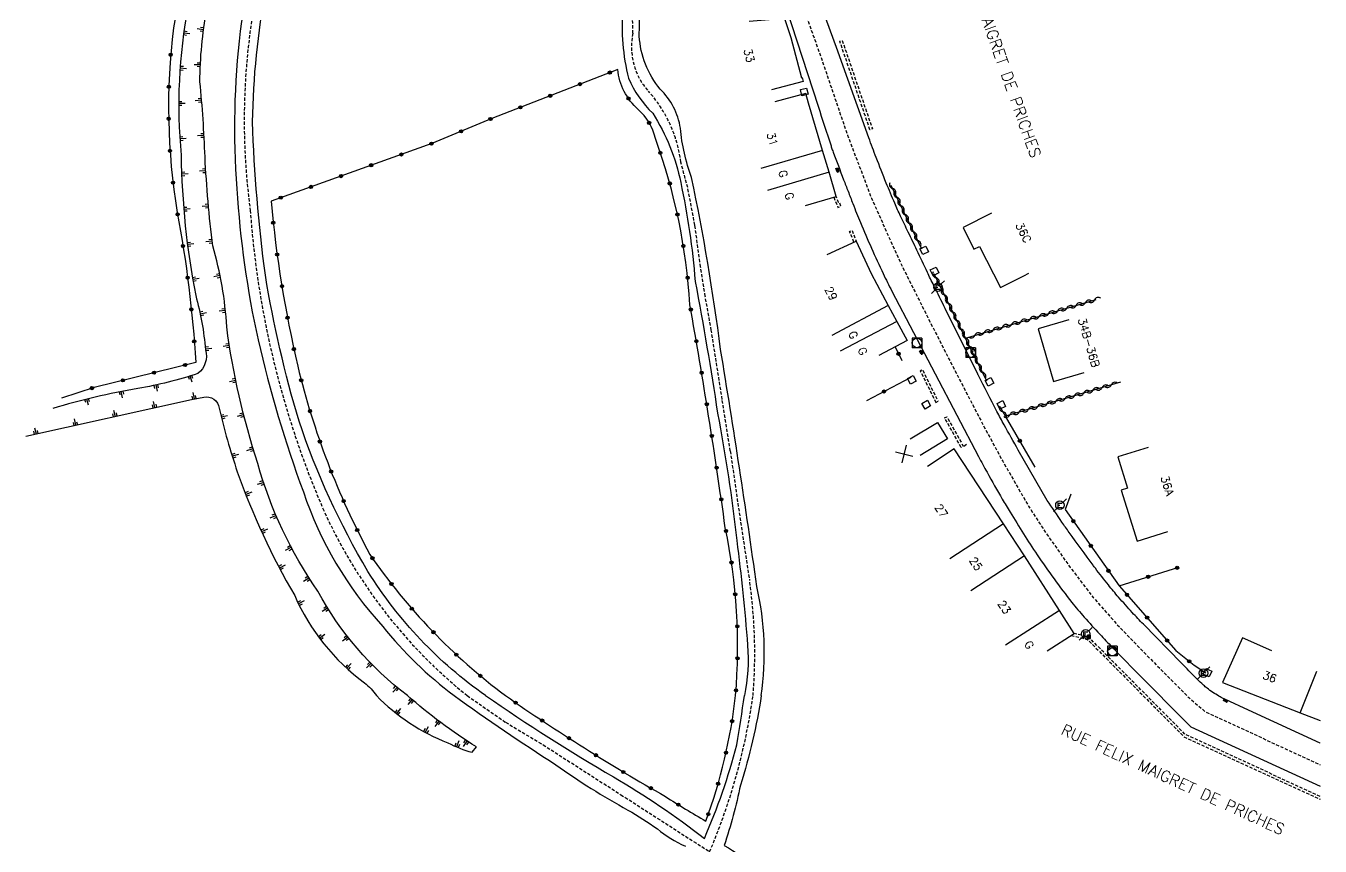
# Model space of a CAD drawing. Header units: millimetres. Extents: x 123000 to 124000, y 125000 to 126000.
# Drawn here: x 123797.8 to 124000, y 125476.5 to 125604.5 of the extents above; entities that cross this region are included whole.
import ezdxf
from ezdxf.enums import TextEntityAlignment as Align

# ---------------------------------------------------------------- set-up
doc = ezdxf.new("R2010")
doc.units = ezdxf.units.MM
doc.linetypes.add('DASHED', pattern=[0.75, 0.5, -0.25])
doc.layers.get('0').update_dxf_attribs({"linetype": 'CONTINUOUS'})
for name, color, linetype in [('W0001', 6, 'DASHED'), ('W0008', 7, 'CONTINUOUS'), ('W0100', 7, 'CONTINUOUS'), ('W0112', 1, 'DASHED'), ('W0211', 2, 'CONTINUOUS'), ('W0310', 3, 'CONTINUOUS'), ('W0322', 7, 'CONTINUOUS'), ('W0330', 7, 'CONTINUOUS'), ('W0400', 7, 'CONTINUOUS'), ('W0420', 7, 'CONTINUOUS'), ('W0471', 7, 'CONTINUOUS'), ('W0989', 7, 'CONTINUOUS'), ('W0991', 7, 'CONTINUOUS'), ('W1102', 7, 'CONTINUOUS')]:
    doc.layers.add(name, color=color, linetype=linetype)
doc.styles.get("Standard").update_dxf_attribs({"font": 'romans.shx', "width": 0.85})

# ---------------------------------------------------------------- blocks, each defined once
blk = doc.blocks.new('t310o')
at = {"color": 0, "linetype": 'Continuous'}
for centre, start, end in [((-0.5, 0.38), 216.8699, 323.1304), ((0.5, -0.37), 36.8699, 143.1303)]:
    blk.add_arc(centre, 0.625, start, end, dxfattribs=at)
blk = doc.blocks.new('t322o')
at = {"color": 0, "linetype": 'Continuous'}
for radius in [0.25, 0.15]:
    blk.add_circle((0, 0), radius, dxfattribs=at)
blk = doc.blocks.new('t991o')
at = {"color": 0, "linetype": 'Continuous'}
for p, q in [((-1, 1), (1, -1)), ((-1, -1), (1, 1))]:
    blk.add_line(p, q, dxfattribs=at)
blk = doc.blocks.new('t112o')
at = {"color": 0, "linetype": 'Continuous'}
for p, q in [((-0.5, 0.5), (0.5, 0.5)), ((-0.5, -0.5), (-0.5, 0.5)), ((0.5, 0.5), (0.5, -0.5)), ((0.5, -0.5), (-0.5, -0.5))]:
    blk.add_line(p, q, dxfattribs=at)
blk = doc.blocks.new('T471')
for p, q in [((-0.333334, 0.333334), (-0.333334, -0.333334)), ((-0.333334, 0.333334), (0.333334, 0.333334)), ((-0.333334, 0), (0, 0)), ((0.500001, 0.500001), (1.000002, 1.000002)), ((-0.500001, -0.500001), (-1.000002, -1.000002)), ((-0.333334, -0.333334), (0.333334, -0.333334))]:
    blk.add_line(p, q)
blk.add_ellipse((0, 0), major_axis=(0.471405, 0.471405), ratio=1, start_param=5.4977871438, end_param=11.780972451)
blk = doc.blocks.new('T420')
for p, q in [((0.75, 0.75), (-0.75, 0.75)), ((-0.75, 0.75), (-0.75, -0.75)), ((0.75, 0.75), (0.75, -0.75)), ((0.75, -0.75), (-0.75, -0.75))]:
    blk.add_line(p, q)
blk.add_ellipse((0, 0), major_axis=(-0.53, 0.53), ratio=1, start_param=3.926991, end_param=10.210176)
blk = doc.blocks.new('T400')
for p, q in [((-0.15, 0.3), (0.15, 0.3)), ((-0.15, -0.25), (-0.15, 0.3)), ((-0.15, 0.15), (0.15, 0.15)), ((-0.15, 0), (0.15, 0)), ((0.15, 0.3), (0.15, -0.25)), ((-0.15, -0.15), (0.15, -0.15)), ((-0.15, -0.25), (-0.15, -0.3)), ((-0.15, -0.3), (0.15, -0.3)), ((0.15, -0.3), (0.15, -0.25))]:
    blk.add_line(p, q)
blk = doc.blocks.new('t330o')
at = {"color": 0, "linetype": 'Continuous'}
for p, q in [((0.25, -0.25), (-0.25, 0.25)), ((-0.25, -0.25), (0.25, 0.25)), ((-0.25, 0.25), (-0.25, -0.25)), ((0.25, 0.25), (-0.25, 0.25)), ((0.25, -0.25), (0.25, 0.25)), ((-0.25, -0.25), (0.25, -0.25)), ((-0.25, -0.25), (-0.25, -0.25))]:
    blk.add_line(p, q, dxfattribs=at)

msp = doc.modelspace()

# ---------------------------------------------------------------- linework, layer by layer
at = {"layer": 'W0001', "flags": 128}
msp.add_lwpolyline([(123889.86, 125684.47), (123894.12, 125673.55), (123899.9, 125658.51), (123913.65, 125622.84), (123921.77, 125600.42), (123926.18, 125587.49), (123929.91, 125577.67), (123934.38, 125567.7), (123938.71, 125559.04), (123942.58, 125551.46), (123947.49, 125542), (123950.42, 125536.59), (123954.47, 125529.55), (123957.19, 125525.36), (123960.97, 125520), (123964.54, 125515.34), (123968.13, 125511.27), (123973.16, 125506.06), (123979.49, 125499.69), (123981.99, 125497.53), (123994.16, 125491.9), (124000, 125489.22)], dxfattribs=at)
at = {"layer": 'W0001'}
for points in [[(123866.77, 125500, -0.119172), (123844.22, 125529.22, -0.084052), (123832.88, 125575.75, -0.088691), (123834.47, 125612.67, -0.048863), (123846.01, 125636.57), (123850.24, 125642.54), (123856.09, 125649.98), (123861.42, 125656.29), (123866.07, 125661.39), (123868.48, 125663.84), (123873.16, 125669.24), (123877.59, 125675.51), (123879.45, 125677.88, -0.02355), (123882.8, 125682.42, -0.02355)], [(123911.42, 125500, 0.05599), (123910.88, 125517.98, -0.003926), (123907.87, 125538.19), (123906.6, 125546.24), (123904.9, 125557.04), (123903.95, 125562.35), (123903.22, 125566.93), (123902.34, 125573.44), (123901.22, 125579.29), (123900.15, 125583.28, 0.152219), (123895.07, 125594.36, -0.239854), (123892.65, 125603.4, 0.052476), (123889.68, 125629.25, 0.022013), (123883.38, 125647.11, -0.670309)], [(123866.77, 125500), (123872.78, 125495.83), (123878.62, 125492.33), (123890.79, 125484.53), (123904.64, 125475.63, -0.025668)], [(123911.42, 125500, -0.066199), (123904.64, 125475.63)]]:
    msp.add_lwpolyline(points, format="xyb", dxfattribs=at)
at = {"layer": 'W0008'}
for points in [[(123877.4, 125682.2, -0.483384), (123877.79, 125678.06), (123870.23, 125668.01, -0.029776), (123862.65, 125659.67, -0.000427), (123851.65, 125646.51, 0.035241), (123838.63, 125626.73, 0.088033), (123831.3, 125603.71, 0.048127), (123830.8, 125579.13, 0.040004), (123834.12, 125555.54, 0.032488), (123841.18, 125531.83, 0.105276), (123853.57, 125510.81, 0.062274), (123864.73, 125500, 0.965898)], [(123840.51, 125542.84, -0.032438), (123835.26, 125565.62, -0.02573), (123833.25, 125589.58, -0.043633), (123835.38, 125610.29, -0.067615), (123845.13, 125632.56, -0.048958), (123862.88, 125655.52, -0.070822), (123870.96, 125663.99, -0.378066), (123874.65, 125662.74, -0.105666), (123880.98, 125649.43, -0.032801), (123888.48, 125630.05, -0.04717), (123891.05, 125607.15, 0.08089), (123891.98, 125596.37, 0.09953), (123895.75, 125590.91, -0.092814), (123900.12, 125580.11, -0.03303), (123902.38, 125564.66, -0.009566), (123905.88, 125544.09, -0.019999), (123908.88, 125524.2, -0.01323), (123910.57, 125507.86, -0.070132), (123910.07, 125500, 2.583522)], [(123912.71, 125500, 0.091199), (123912.02, 125517.03, 0.006178), (123906.35, 125554.03, 0.019318), (123901.83, 125580.9, -0.069563), (123900.09, 125588.57, 0.162255), (123896.92, 125594.66, -0.157018), (123893.65, 125602.96, 0.054841), (123891.57, 125627.15, 0.025598), (123890.05, 125631.93, -0.000944)], [(123869.65, 125500, -0.100828), (123851.27, 125519.38, -0.052552), (123840.51, 125542.84, -1.271935)], [(123864.73, 125500, 0.011635), (123880.62, 125489.2, 0.030581), (123891.89, 125482.14)], [(123869.65, 125500, 0.019703), (123889.62, 125487.32, -0.032392), (123903.82, 125477.72, 0.041006), (123908.88, 125492.33, 0.007203), (123910.07, 125500, 0.007203)], [(123912.71, 125500, -0.039011), (123909.45, 125486.02, -0.033099), (123906.9, 125476.61, -0.038631), (123917.02, 125469.64, 0.041195), (123929.7, 125459.29, 0.11356), (123933.83, 125457.25)], [(123891.89, 125482.14, -0.009586), (123896.49, 125479.21, 0.076476), (123900.85, 125476.51)]]:
    msp.add_lwpolyline(points, format="xyb", dxfattribs=at)
at = {"layer": 'W0008', "flags": 128}
for points in [[(124000, 125492.58), (123999.99, 125492.59), (123989.49, 125497.4), (123984.55, 125499.71, -0.026845), (123984.18, 125499.91, -0.010428), (123983.26, 125500.5, -0.015799), (123982.34, 125501.16, -0.024461), (123981.78, 125501.63, -0.008613), (123980.75, 125502.61, -0.003497), (123978.29, 125505.1), (123972.39, 125511.13, -0.008097), (123970.66, 125512.97, -0.00638), (123968.52, 125515.36, -0.00947), (123966.92, 125517.28, -0.007191), (123964.89, 125519.88, -0.004692), (123964.53, 125520.36, -0.000446), (123960.81, 125525.46, -0.00823), (123959.67, 125527.09, 0.002007), (123957.39, 125530.46), (123952.86, 125538.33, -0.003509), (123950.64, 125542.29, -0.006742), (123949.52, 125544.37, -0.000103), (123946.59, 125550.05, -0.00403), (123946.51, 125550.2), (123941.44, 125560.42, -0.000194), (123939.67, 125563.99, -0.000634), (123939.13, 125565.08, -0.004475), (123938.66, 125566.07, 0.001282), (123937.02, 125569.53, 0.00177), (123935.67, 125572.34, -0.001975), (123934.46, 125574.85, -0.009003), (123933.56, 125576.85, -0.005747), (123932.23, 125580.01, -0.004444), (123930.66, 125583.99, -0.005758), (123929.51, 125587.08), (123924.46, 125601.19), (123920.87, 125610.99)], [(123916.6, 125607.31), (123921.58, 125591.99, 0.000372), (123923.6, 125585.81, 0.003834), (123923.8, 125585.22, 0.007778), (123923.94, 125584.82, 0.000711), (123925.57, 125580.53, 0.000362), (123926.27, 125578.73, 0.000339), (123927.01, 125576.8, 0.00707), (123928.2, 125573.85, 0.005181), (123929.92, 125569.86, 0.006699), (123931.75, 125565.87, 0.009702), (123933.11, 125563.15), (123946.64, 125537.33, 0.00652), (123947.98, 125534.86, 0.003828), (123950.35, 125530.68, 0.005939), (123951.56, 125528.65, 0.003515), (123953.67, 125525.26, 0.008603), (123955.79, 125522, 0.007231), (123958.44, 125518.22, 0.010641), (123961.21, 125514.56, 0.016204), (123963.15, 125512.26, 0.003795), (123965.59, 125509.58, 0.004955), (123967.51, 125507.56), (123970.98, 125504), (123979.79, 125495.15), (124000, 125485.86)]]:
    msp.add_lwpolyline(points, format="xyb", dxfattribs=at)
for points in [[(123944.33, 125538.96), (123944.74, 125539.23)], [(123966.95, 125507.17), (123967.51, 125507.56)]]:
    msp.add_lwpolyline(points, dxfattribs=at)
at = {"layer": 'W0100', "flags": 128}
msp.add_lwpolyline([(123910.82, 125605.27), (123915.8, 125605.71, -0.098717), (123916.07, 125605.71, -0.131584), (123916.25, 125605.62, -0.033277), (123916.42, 125605.45, -0.101013), (123916.45, 125605.38), (123917.31, 125602.75), (123918.98, 125596.42), (123919.12, 125596.47), (123919.27, 125595.86), (123914.3, 125594.55)], format="xyb", dxfattribs=at)
for points in [[(123919.61, 125576.5), (123924.4, 125577.93), (123923.29, 125581.69), (123922.25, 125585.1), (123920.08, 125592.5), (123919.69, 125593.98), (123914.85, 125592.7)], [(123948.69, 125575.3), (123944.22, 125573.06), (123945.92, 125569.67), (123946.82, 125570.12), (123950.05, 125563.7), (123953.71, 125565.54), (123954.51, 125565.94)], [(123922.99, 125568.84), (123927.52, 125570.95), (123929.89, 125565.9), (123932.55, 125560.9), (123933.89, 125558.42), (123935.48, 125555.42), (123931.05, 125553.09)], [(123960.75, 125558.65), (123955.95, 125557.24), (123958.38, 125549.01), (123963.17, 125550.42)], [(123935.95, 125540.06), (123940.23, 125542.65), (123941.8, 125540.06), (123937.52, 125537.47)], [(123957.38, 125506.99), (123961.58, 125509.7), (123959.27, 125513.28), (123953.8, 125521.81), (123950.54, 125526.83), (123942.86, 125538.52), (123938.68, 125535.78)], [(123973.15, 125538.75), (123968.38, 125537.26), (123969.9, 125532.39), (123968.93, 125532.09), (123971.41, 125524.11), (123976.19, 125525.6)], [(123992.44, 125506.99), (123987.87, 125509.03), (123984.75, 125502.03), (123996.91, 125497.32), (124000, 125496.1)]]:
    msp.add_lwpolyline(points, dxfattribs=at)
at = {"layer": 'W0112', "flags": 128}
for points in [[(123925.35, 125602.27), (123930.07, 125588.45), (123929.69, 125588.32), (123924.97, 125602.14)], [(123939.99, 125545.76), (123940.35, 125545.94), (123937.91, 125550.85), (123937.55, 125550.67)], [(123943.92, 125538.75), (123941.35, 125543.35), (123941.7, 125543.54), (123944.27, 125538.95)]]:
    msp.add_lwpolyline(points, close=True, dxfattribs=at)
for points in [[(123924.02, 125577.81), (123924.69, 125576.19), (123925.15, 125576.39), (123924.88, 125577.02), (123924.79, 125576.98), (123924.4, 125577.93)], [(123927.16, 125570.78), (123926.77, 125571.88), (123926.51, 125572.47), (123926.87, 125572.64), (123927.14, 125572.02), (123927.52, 125570.95)]]:
    msp.add_lwpolyline(points, dxfattribs=at)
for points in [[(124000, 125484.27), (123978.95, 125493.93), (123964.09, 125508.89, 0.041628), (123963.87, 125509.09, 0.086569), (123963.75, 125509.16, 0.005304), (123963.39, 125509.27, 0.013053), (123963.24, 125509.31), (123961.58, 125509.7)], [(123961.12, 125509.4), (123963.15, 125508.92, -0.013053), (123963.27, 125508.88, -0.005304), (123963.62, 125508.78, -0.086569), (123963.63, 125508.77, -0.042673), (123963.81, 125508.61), (123978.72, 125493.59), (124000, 125483.83)]]:
    msp.add_lwpolyline(points, format="xyb", dxfattribs=at)
at = {"layer": 'W0211'}
for p, q in [((123822.94, 125603.06), (123822.44, 125603.13)), ((123823.47, 125603.28), (123822.48, 125603.41)), ((123823.02, 125603.63), (123822.52, 125603.7)), ((123824.6, 125604.12), (123825.6, 125603.98)), ((123825.06, 125603.76), (123825.56, 125603.7)), ((123825.14, 125604.34), (123825.63, 125604.27)), ((123824.61, 125598.8), (123825.11, 125598.78)), ((123822.4, 125597.6), (123821.9, 125597.64)), ((123822.92, 125597.86), (123821.92, 125597.93)), ((123822.44, 125598.18), (123821.94, 125598.21)), ((123824.1, 125598.54), (123825.1, 125598.49)), ((123824.58, 125598.23), (123825.08, 125598.2)), ((123822.22, 125592.7), (123821.72, 125592.7)), ((123824.29, 125592.9), (123825.29, 125592.99)), ((123824.76, 125593.23), (123825.26, 125593.27)), ((123824.81, 125592.66), (123825.31, 125592.7)), ((123822.72, 125592.41), (123821.72, 125592.41)), ((123822.22, 125592.12), (123821.72, 125592.13)), ((123822.37, 125587.22), (123821.87, 125587.19)), ((123822.89, 125586.96), (123821.89, 125586.9)), ((123822.41, 125586.64), (123821.91, 125586.61)), ((123824.67, 125587.43), (123825.67, 125587.48)), ((123825.15, 125587.74), (123825.65, 125587.77)), ((123825.19, 125587.17), (123825.69, 125587.19)), ((123822.66, 125581.7), (123822.16, 125581.68)), ((123823.17, 125581.43), (123822.17, 125581.39)), ((123822.68, 125581.12), (123822.18, 125581.1)), ((123824.94, 125581.91), (123825.94, 125581.97)), ((123825.43, 125582.23), (123825.92, 125582.26)), ((123825.46, 125581.65), (123825.96, 125581.68)), ((123825.36, 125576.38), (123826.36, 125576.47)), ((123825.83, 125576.71), (123826.33, 125576.76)), ((123822.98, 125576.21), (123822.48, 125576.17)), ((123823.5, 125575.97), (123822.51, 125575.88)), ((123823.03, 125575.64), (123822.53, 125575.6)), ((123825.89, 125576.14), (123826.38, 125576.18)), ((123823.54, 125570.75), (123823.05, 125570.68)), ((123824.08, 125570.52), (123823.08, 125570.4)), ((123825.93, 125570.87), (123826.92, 125570.98)), ((123826.39, 125571.21), (123826.89, 125571.27)), ((123826.46, 125570.64), (123826.96, 125570.69)), ((123823.62, 125570.17), (123823.12, 125570.11)), ((123824.34, 125565.31), (123823.85, 125565.23)), ((123824.89, 125565.11), (123823.9, 125564.94)), ((123824.44, 125564.74), (123823.95, 125564.66)), ((123827.18, 125565.41), (123828.16, 125565.61)), ((123827.61, 125565.79), (123828.1, 125565.89)), ((123827.73, 125565.23), (123828.22, 125565.33)), ((123828.01, 125560.06), (123829, 125560.16)), ((123828.47, 125560.4), (123828.97, 125560.45)), ((123825.5, 125559.94), (123825.01, 125559.83)), ((123826.05, 125559.76), (123825.07, 125559.55)), ((123825.62, 125559.37), (123825.13, 125559.27)), ((123828.53, 125559.82), (123829.03, 125559.87)), ((123826.36, 125554.43), (123825.86, 125554.39)), ((123826.88, 125554.18), (123825.88, 125554.1)), ((123828.64, 125554.53), (123829.62, 125554.68)), ((123829.08, 125554.89), (123829.58, 125554.97)), ((123829.17, 125554.32), (123829.67, 125554.4)), ((123826.41, 125553.85), (123825.91, 125553.81)), ((123817.99, 125547.94), (123817.88, 125548.43)), ((123818.38, 125547.51), (123818.17, 125548.49)), ((123818.55, 125548.06), (123818.45, 125548.55)), ((123823.37, 125549.32), (123823.23, 125549.8)), ((123823.8, 125548.93), (123823.5, 125549.88)), ((123823.93, 125549.49), (123823.78, 125549.97)), ((123829.63, 125549.05), (123830.61, 125549.25)), ((123830.06, 125549.44), (123830.55, 125549.54)), ((123830.18, 125548.87), (123830.67, 125548.97)), ((123807.2, 125545.73), (123807.07, 125546.22)), ((123807.6, 125545.32), (123807.35, 125546.29)), ((123807.76, 125545.87), (123807.63, 125546.36)), ((123812.55, 125546.93), (123812.46, 125547.42)), ((123812.93, 125546.5), (123812.74, 125547.48)), ((123813.12, 125547.04), (123813.03, 125547.53)), ((123823.74, 125546.74), (123823.84, 125546.25)), ((123823.92, 125547.29), (123824.12, 125546.31)), ((123824.3, 125546.85), (123824.4, 125546.36)), ((123811.38, 125544.01), (123811.49, 125543.52)), ((123811.55, 125544.56), (123811.77, 125543.58)), ((123811.94, 125544.13), (123812.05, 125543.64)), ((123817.55, 125545.37), (123817.66, 125544.88)), ((123817.73, 125545.92), (123817.94, 125544.95)), ((123818.12, 125545.5), (123818.23, 125545.01)), ((123831.28, 125544.03), (123831.77, 125544.16)), ((123805.2, 125542.64), (123805.31, 125542.15)), ((123805.38, 125543.19), (123805.59, 125542.21)), ((123805.77, 125542.76), (123805.88, 125542.28)), ((123828.78, 125543.85), (123828.29, 125543.73)), ((123829.33, 125543.69), (123828.36, 125543.45)), ((123828.92, 125543.29), (123828.43, 125543.17)), ((123830.87, 125543.63), (123831.84, 125543.88)), ((123831.43, 125543.47), (123831.91, 125543.6)), ((123799.03, 125541.27), (123799.14, 125540.78)), ((123799.2, 125541.82), (123799.42, 125540.85)), ((123799.59, 125541.4), (123799.7, 125540.91)), ((123832.36, 125538.27), (123833.32, 125538.56)), ((123832.76, 125538.69), (123833.24, 125538.84)), ((123832.92, 125538.14), (123833.4, 125538.28)), ((123830.47, 125537.78), (123829.99, 125537.64)), ((123831.03, 125537.66), (123830.08, 125537.36)), ((123830.64, 125537.23), (123830.17, 125537.08)), ((123834, 125532.98), (123834.95, 125533.29)), ((123834.39, 125533.41), (123834.86, 125533.56)), ((123834.57, 125532.86), (123835.04, 125533.02)), ((123832.54, 125531.85), (123832.08, 125531.67)), ((123833.12, 125531.76), (123832.18, 125531.4)), ((123832.76, 125531.31), (123832.29, 125531.13)), ((123835.98, 125527.74), (123836.9, 125528.13)), ((123836.33, 125528.2), (123836.79, 125528.4)), ((123836.56, 125527.67), (123837.02, 125527.87)), ((123834.99, 125526.05), (123834.53, 125525.84)), ((123835.56, 125525.99), (123834.65, 125525.58)), ((123835.23, 125525.52), (123834.78, 125525.32)), ((123838.39, 125522.68), (123839.27, 125523.15)), ((123838.7, 125523.17), (123839.14, 125523.41)), ((123838.97, 125522.66), (123839.41, 125522.89)), ((123837.76, 125520.39), (123837.31, 125520.16)), ((123838.33, 125520.37), (123837.45, 125519.91)), ((123838.03, 125519.88), (123837.58, 125519.65)), ((123841.21, 125517.84), (123842.05, 125518.38)), ((123841.47, 125518.36), (123841.89, 125518.63)), ((123841.78, 125517.87), (123842.2, 125518.14)), ((123840.75, 125514.81), (123840.3, 125514.59)), ((123841.33, 125514.77), (123840.43, 125514.33)), ((123841, 125514.29), (123840.56, 125514.07)), ((123844.1, 125513.16), (123844.95, 125513.69)), ((123844.37, 125513.67), (123844.8, 125513.94)), ((123844.67, 125513.18), (123845.1, 125513.45)), ((123843.95, 125509.47), (123843.55, 125509.17)), ((123844.52, 125509.54), (123843.72, 125508.94)), ((123844.3, 125509.01), (123843.89, 125508.71)), ((123847.32, 125508.55), (123848.11, 125509.17)), ((123847.54, 125509.09), (123847.93, 125509.4)), ((123847.89, 125508.64), (123848.29, 125508.94)), ((123848.09, 125504.83), (123847.75, 125504.46)), ((123848.64, 125505), (123847.96, 125504.26)), ((123848.51, 125504.44), (123848.17, 125504.07)), ((123851.03, 125504.32), (123851.74, 125505.02)), ((123851.18, 125504.88), (123851.54, 125505.23)), ((123851.59, 125504.47), (123851.94, 125504.82)), ((123855.17, 125500.52), (123855.81, 125501.29)), ((123855.26, 125501.09), (123855.58, 125501.48)), ((123855.71, 125500.73), (123856.03, 125501.11)), ((123857.64, 125499.17), (123857.97, 125499.55)), ((123855.8, 125497.78), (123855.5, 125497.38)), ((123856.34, 125497.99), (123855.72, 125497.2)), ((123857.54, 125498.6), (123858.19, 125499.36)), ((123858.08, 125498.79), (123858.41, 125499.17)), ((123856.26, 125497.42), (123855.95, 125497.03)), ((123861.78, 125495.2), (123862.38, 125496)), ((123861.85, 125495.77), (123862.15, 125496.17)), ((123862.31, 125495.43), (123862.61, 125495.83)), ((123860.2, 125494.85), (123859.96, 125494.41)), ((123860.69, 125495.15), (123860.22, 125494.27)), ((123860.71, 125494.57), (123860.47, 125494.13)), ((123865.02, 125492.57), (123864.82, 125492.11)), ((123865.48, 125492.92), (123865.09, 125492)), ((123865.55, 125492.35), (123865.35, 125491.89)), ((123866.22, 125492.07), (123866.77, 125492.91)), ((123866.26, 125492.65), (123866.53, 125493.06)), ((123866.74, 125492.33), (123867.01, 125492.75))]:
    msp.add_line(p, q, dxfattribs=at)
for points in [[(123857.45, 125500, -0.10746), (123843.44, 125516.3, -0.082973), (123834.06, 125536.22, -0.045667), (123829.21, 125557.54, 0.058066), (123827.02, 125570.19, -0.017167), (123825.82, 125584.1, 0.016153), (123825.02, 125595.82, -0.043468), (123826.09, 125607.08, -0.106422), (123833.39, 125627.94), (123831.72, 125629.25, 0.095369), (123823.17, 125607.61, 0.070619), (123822.09, 125584.37, 0.044006), (123824.36, 125562.44, -0.048123), (123825.89, 125553.98, -0.306994), (123824.7, 125550.27, -0.038426), (123815.35, 125547.95, 0.032498), (123802.04, 125544.81, 6.703249)], [(123797.84, 125540.5), (123823.72, 125546.22), (123825.62, 125546.61, -0.437565), (123828.01, 125544.89, 0.022599), (123830.86, 125534.95, 0.047447), (123839.83, 125515.62, 0.131528), (123850.73, 125501.98, -0.091739), (123852.59, 125500, 0.418909)], [(123852.59, 125500, 0.106391), (123863.77, 125492.63, 0.05506), (123867.53, 125491.15), (123868.21, 125491.98, -0.038871), (123857.45, 125500)]]:
    msp.add_lwpolyline(points, format="xyb", dxfattribs=at)
at = {"layer": 'W0310', "flags": 128}
for points in [[(123937.81, 125569.67), (123933.01, 125579.61)], [(123947.94, 125549.11), (123944.63, 125555.82), (123939.69, 125565.84)], [(123944.63, 125555.82), (123965.02, 125561.83)], [(123968.82, 125548.94), (123950.85, 125543.64), (123950.07, 125544.98)]]:
    msp.add_lwpolyline(points, dxfattribs=at)
at = {"layer": 'W0322'}
for points in [[(123841.95, 125648.42), (123830.91, 125630.18, 0.095901), (123820.89, 125604.24, 0.072501), (123821.49, 125575.42, -0.030384), (123824.37, 125552.02), (123808.5, 125548.12), (123803.41, 125546.42)], [(123890.3, 125597.75), (123870.62, 125590.09), (123861.25, 125586.18), (123836.13, 125577.18, 0.033567), (123840.3, 125551.42, 0.064615), (123851.56, 125522.05, 0.082469), (123872.76, 125500, 0.90245)], [(123908.7, 125500, 0.072174), (123907.09, 125526.21, 0.00919), (123901.57, 125560.98, 0.072), (123896.17, 125586.97, 0.152747), (123893.48, 125591.5, -0.189684), (123890.3, 125597.75, -1.220951)], [(123872.76, 125500, 0.023522), (123897.75, 125484.25, 0.01332), (123904.05, 125480.41)], [(123904.05, 125480.41, 0.060033), (123908.7, 125500, 0.060033)]]:
    msp.add_lwpolyline(points, format="xyb", dxfattribs=at)
at = {"layer": 'W0322', "flags": 128}
for points in [[(123933.63, 125554.42), (123934.67, 125552.31)], [(123936.08, 125549.68), (123929.12, 125546.02)], [(123955.5, 125535.68), (123950.85, 125543.64)], [(123961.08, 125531.42), (123960.17, 125529.04), (123968.6, 125517.14), (123977.46, 125507.06), (123980.33, 125504.74), (123982.15, 125503.57)], [(123968.6, 125517.14), (123977.92, 125520.04)]]:
    msp.add_lwpolyline(points, dxfattribs=at)
at = {"layer": 'W0322'}
for centre, radius in [((123820.46, 125600.03), 0.25), ((123820.46, 125600.03), 0.15), ((123889.06, 125597.26), 0.25), ((123889.06, 125597.26), 0.15), ((123820.17, 125595.04), 0.25), ((123820.17, 125595.04), 0.15), ((123884.4, 125595.45), 0.25), ((123884.4, 125595.45), 0.15), ((123879.74, 125593.64), 0.25), ((123879.74, 125593.64), 0.15), ((123891.97, 125593.21), 0.25), ((123891.97, 125593.21), 0.15), ((123875.08, 125591.82), 0.25), ((123875.08, 125591.82), 0.15), ((123820.14, 125590.04), 0.25), ((123820.14, 125590.04), 0.15), ((123870.42, 125590.01), 0.25), ((123870.42, 125590.01), 0.15), ((123895.19, 125589.4), 0.25), ((123895.19, 125589.4), 0.15), ((123865.81, 125588.08), 0.25), ((123865.81, 125588.08), 0.15), ((123820.36, 125585.04), 0.25), ((123820.36, 125585.04), 0.15), ((123856.49, 125584.47), 0.25), ((123856.49, 125584.47), 0.15), ((123861.19, 125586.16), 0.25), ((123861.19, 125586.16), 0.15), ((123896.95, 125584.73), 0.25), ((123896.95, 125584.73), 0.15), ((123851.78, 125582.79), 0.25), ((123851.78, 125582.79), 0.15), ((123847.07, 125581.1), 0.25), ((123847.07, 125581.1), 0.15), ((123820.82, 125580.07), 0.25), ((123820.82, 125580.07), 0.15), ((123842.37, 125579.41), 0.25), ((123842.37, 125579.41), 0.15), ((123898.41, 125579.95), 0.25), ((123898.41, 125579.95), 0.15), ((123837.66, 125577.73), 0.25), ((123837.66, 125577.73), 0.15), ((123821.54, 125575.12), 0.25), ((123821.54, 125575.12), 0.15), ((123899.61, 125575.1), 0.25), ((123899.61, 125575.1), 0.15), ((123836.48, 125573.82), 0.25), ((123836.48, 125573.82), 0.15), ((123822.38, 125570.19), 0.25), ((123822.38, 125570.19), 0.15), ((123900.54, 125570.19), 0.25), ((123900.54, 125570.19), 0.15), ((123837.09, 125568.86), 0.25), ((123837.09, 125568.86), 0.15), ((123823.1, 125565.24), 0.25), ((123823.1, 125565.24), 0.15), ((123901.21, 125565.23), 0.25), ((123901.21, 125565.23), 0.15), ((123837.84, 125563.91), 0.25), ((123837.84, 125563.91), 0.15), ((123823.68, 125560.28), 0.25), ((123823.68, 125560.28), 0.15), ((123901.7, 125560.26), 0.25), ((123901.7, 125560.26), 0.15), ((123838.71, 125558.99), 0.25), ((123838.71, 125558.99), 0.15), ((123824.14, 125555.3), 0.25), ((123824.14, 125555.3), 0.15), ((123839.7, 125554.09), 0.25), ((123839.7, 125554.09), 0.15), ((123902.56, 125555.33), 0.25), ((123902.56, 125555.33), 0.15), ((123817.86, 125550.42), 0.25), ((123817.86, 125550.42), 0.15), ((123822.71, 125551.61), 0.25), ((123822.71, 125551.61), 0.15), ((123903.39, 125550.4), 0.25), ((123903.39, 125550.4), 0.15), ((123808.15, 125548), 0.25), ((123808.15, 125548), 0.15), ((123813, 125549.22), 0.25), ((123813, 125549.22), 0.15), ((123840.85, 125549.22), 0.25), ((123840.85, 125549.22), 0.15), ((123842.22, 125544.41), 0.25), ((123842.22, 125544.41), 0.15), ((123904.2, 125545.47), 0.25), ((123904.2, 125545.47), 0.15), ((123904.98, 125540.53), 0.25), ((123904.98, 125540.53), 0.15), ((123843.77, 125539.66), 0.25), ((123843.77, 125539.66), 0.15), ((123845.53, 125534.98), 0.25), ((123845.53, 125534.98), 0.15), ((123905.73, 125535.59), 0.25), ((123905.73, 125535.59), 0.15), ((123847.47, 125530.37), 0.25), ((123847.47, 125530.37), 0.15), ((123906.46, 125530.64), 0.25), ((123906.46, 125530.64), 0.15), ((123849.6, 125525.85), 0.25), ((123849.6, 125525.85), 0.15), ((123907.2, 125525.7), 0.25), ((123907.2, 125525.7), 0.15), ((123851.97, 125521.46), 0.25), ((123851.97, 125521.46), 0.15), ((123908.06, 125520.77), 0.25), ((123908.06, 125520.77), 0.15), ((123854.94, 125517.43), 0.25), ((123854.94, 125517.43), 0.15), ((123908.64, 125515.81), 0.25), ((123908.64, 125515.81), 0.15), ((123858.12, 125513.57), 0.25), ((123858.12, 125513.57), 0.15), ((123861.5, 125509.89), 0.25), ((123861.5, 125509.89), 0.15), ((123908.96, 125510.82), 0.25), ((123908.96, 125510.82), 0.15), ((123865.07, 125506.4), 0.25), ((123865.07, 125506.4), 0.15), ((123909, 125505.82), 0.25), ((123909, 125505.82), 0.15), ((123868.83, 125503.09), 0.25), ((123868.83, 125503.09), 0.15), ((123908.77, 125500.82), 0.25), ((123908.77, 125500.82), 0.15), ((123874.34, 125498.9), 0.25), ((123874.34, 125498.9), 0.15), ((123878.48, 125496.1), 0.25), ((123878.48, 125496.1), 0.15), ((123908.15, 125496.01), 0.25), ((123908.15, 125496.01), 0.15), ((123882.67, 125493.36), 0.25), ((123882.67, 125493.36), 0.15), ((123886.89, 125490.69), 0.25), ((123886.89, 125490.69), 0.15), ((123907.2, 125491.1), 0.25), ((123907.2, 125491.1), 0.15), ((123891.16, 125488.08), 0.25), ((123891.16, 125488.08), 0.15), ((123895.47, 125485.55), 0.25), ((123895.47, 125485.55), 0.15), ((123905.96, 125486.25), 0.25), ((123905.96, 125486.25), 0.15), ((123899.76, 125482.97), 0.25), ((123899.76, 125482.97), 0.15), ((123904.44, 125481.49), 0.25), ((123904.44, 125481.49), 0.15)]:
    msp.add_circle(centre, radius, dxfattribs=at)
at = {"layer": 'W1102', "flags": 128}
for points in [[(123922.25, 125585.1), (123912.66, 125582.28)], [(123923.29, 125581.69), (123913.7, 125578.84)], [(123932.55, 125560.9), (123923.73, 125556.19)], [(123933.89, 125558.42), (123925.04, 125553.77)], [(123950.54, 125526.83), (123942.16, 125521.37)], [(123953.8, 125521.81), (123945.42, 125516.36)], [(123959.27, 125513.28), (123950.86, 125507.88)], [(123996.91, 125497.32), (123999.48, 125503.84)]]:
    msp.add_lwpolyline(points, dxfattribs=at)

# ---------------------------------------------------------------- block references
at = {"layer": 'W0112'}
for p, rotation in [((123919.43, 125594.23), 104.2792125074363), ((123938.16, 125569.51), 295.3529438902295), ((123939.78, 125566.22), 296.3679165723967), ((123936.21, 125549.29), 118.3053579266925), ((123948.34, 125548.99), 297.2359005630591), ((123938.48, 125545.42), 120.362756399378), ((123950.21, 125545.37), 296.7378924158235), ((123982.41, 125503.59), 64.4203252202033)]:
    msp.add_blockref('t112o', p, dxfattribs=dict(at, rotation=rotation))
at = {"layer": 'W0310'}
for p, rotation in [((123933.25, 125579.13), 115.7522690252215), ((123933.9, 125577.78), 115.7522690252215), ((123934.55, 125576.43), 115.7522690252215), ((123935.2, 125575.08), 115.7522690252215), ((123935.85, 125573.73), 115.7522690252215), ((123936.51, 125572.38), 115.7522690252215), ((123937.16, 125571.03), 115.7522690252215), ((123939.98, 125565.25), 116.2250337719611), ((123940.64, 125563.91), 116.2250337719611), ((123941.3, 125562.56), 116.2250337719611), ((123941.97, 125561.22), 116.2250337719611), ((123964.77, 125561.75), 16.41244486733893), ((123942.63, 125559.87), 116.2250337719611), ((123957.58, 125559.64), 16.41244486733893), ((123959.01, 125560.06), 16.41244486733893), ((123960.45, 125560.48), 16.41244486733893), ((123961.89, 125560.91), 16.41244486733893), ((123963.33, 125561.33), 16.41244486733893), ((123943.29, 125558.53), 116.2250337719611), ((123943.96, 125557.18), 116.2250337719611), ((123951.82, 125557.94), 16.41244486733893), ((123953.26, 125558.36), 16.41244486733893), ((123954.7, 125558.79), 16.41244486733893), ((123956.14, 125559.21), 16.41244486733893), ((123944.62, 125555.83), 116.2250337719611), ((123946.06, 125556.24), 16.41244486733893), ((123947.5, 125556.67), 16.41244486733893), ((123948.94, 125557.09), 16.41244486733893), ((123950.38, 125557.52), 16.41244486733893), ((123945.28, 125554.49), 116.3098057262998), ((123945.95, 125553.15), 116.3098057262998), ((123946.61, 125551.8), 116.3098057262998), ((123947.28, 125550.46), 116.3098057262998), ((123964.5, 125547.67), 196.4124448673075), ((123965.94, 125548.09), 196.4124448673075), ((123967.38, 125548.51), 196.4124448673075), ((123957.31, 125545.55), 196.4124448673075), ((123958.75, 125545.97), 196.4124448673075), ((123960.19, 125546.39), 196.4124448673075), ((123961.63, 125546.82), 196.4124448673075), ((123963.07, 125547.24), 196.4124448673075), ((123950.46, 125544.3), 120.1682773349459), ((123951.55, 125543.85), 196.4124448673075), ((123952.99, 125544.28), 196.4124448673075), ((123954.43, 125544.7), 196.4124448673075), ((123955.87, 125545.12), 196.4124448673075)]:
    msp.add_blockref('t310o', p, dxfattribs=dict(at, rotation=rotation))
at = {"layer": 'W0322'}
msp.add_blockref('t322o', (123934.15, 125553.36), dxfattribs=at)
for p, rotation in [((123931.88, 125547.47), 207.7628833993037), ((123953.1, 125539.78), 120.2893228343309), ((123961.45, 125527.24), 305.2903876434787), ((123964.19, 125523.37), 305.2903876434787), ((123966.93, 125519.49), 305.2903876434787), ((123977.67, 125519.96), 17.29687440943799), ((123973.13, 125518.55), 17.29687440943799), ((123969.83, 125515.74), 311.3264907217722), ((123972.97, 125512.17), 311.3264907217722), ((123976.11, 125508.6), 311.3264907217722), ((123979.56, 125505.36), 320.9890934454178)]:
    msp.add_blockref('t322o', p, dxfattribs=dict(at, rotation=rotation))
at = {"layer": 'W0330'}
msp.add_blockref('t330o', (123963.89, 125509.18), dxfattribs=at)
at = {"layer": 'W0400'}
for p, rotation in [((123924.61, 125582.06), 21.22132217790517), ((123937.69, 125553.61), 30.82282383220551), ((123967.9, 125507.37), 44.29508618009451), ((123985.23, 125499.23), 64.876963333855)]:
    msp.add_blockref('T400', p, dxfattribs=dict(at, rotation=rotation))
at = {"layer": 'W0420'}
for p in [(123937.03, 125555.06), (123945.4, 125553.54), (123967.56, 125506.95)]:
    msp.add_blockref('T420', p, dxfattribs=at)
at = {"layer": 'W0471'}
for p in [(123940.31, 125563.77), (123959.36, 125529.72), (123963.38, 125509.63), (123981.77, 125503.5)]:
    msp.add_blockref('T471', p, dxfattribs=at)
at = {"layer": 'W0991', "rotation": 31.20117847574223}
msp.add_blockref('t991o', (123935.03, 125537.73), dxfattribs=at)

# ---------------------------------------------------------------- texts
at = {"layer": 'W0989'}
for rotation, p in [(289.5875, (123949.29, 125601.98)), (335.3611, (123977.01, 125486.9))]:
    msp.add_text('RUE FELIX MAIGRET DE PRICHES', height=1.75, rotation=rotation, dxfattribs=at).set_placement(p, align=Align.MIDDLE)
at = {"layer": 'W0991'}
for s, rotation, p in [('33', 284.7193, (123910.82, 125599.91)), ('31', 286.5108, (123914.44, 125586.86)), ('G', 286.5108, (123916.13, 125581.46)), ('G', 286.5108, (123917.1, 125577.97)), ('36C', 296.6887, (123953.67, 125572.27)), ('29', 297.4485, (123923.62, 125562.77)), ('34B-36B', 286.4124, (123963.88, 125555.1)), ('G', 297.4485, (123927.07, 125556.29)), ('G', 297.4485, (123928.52, 125553.78)), ('36A', 287.2969, (123976.13, 125532.77)), ('27', 303.2063, (123940.84, 125528.84)), ('25', 303.2063, (123946.23, 125520.58)), ('23', 303.2063, (123950.68, 125513.81)), ('G', 303.2063, (123954.55, 125507.92)), ('36', 338.8481, (123992.12, 125502.93))]:
    msp.add_text(s, height=1.25, rotation=rotation, dxfattribs=at).set_placement(p, align=Align.MIDDLE)

doc.saveas('drawing.dxf')
